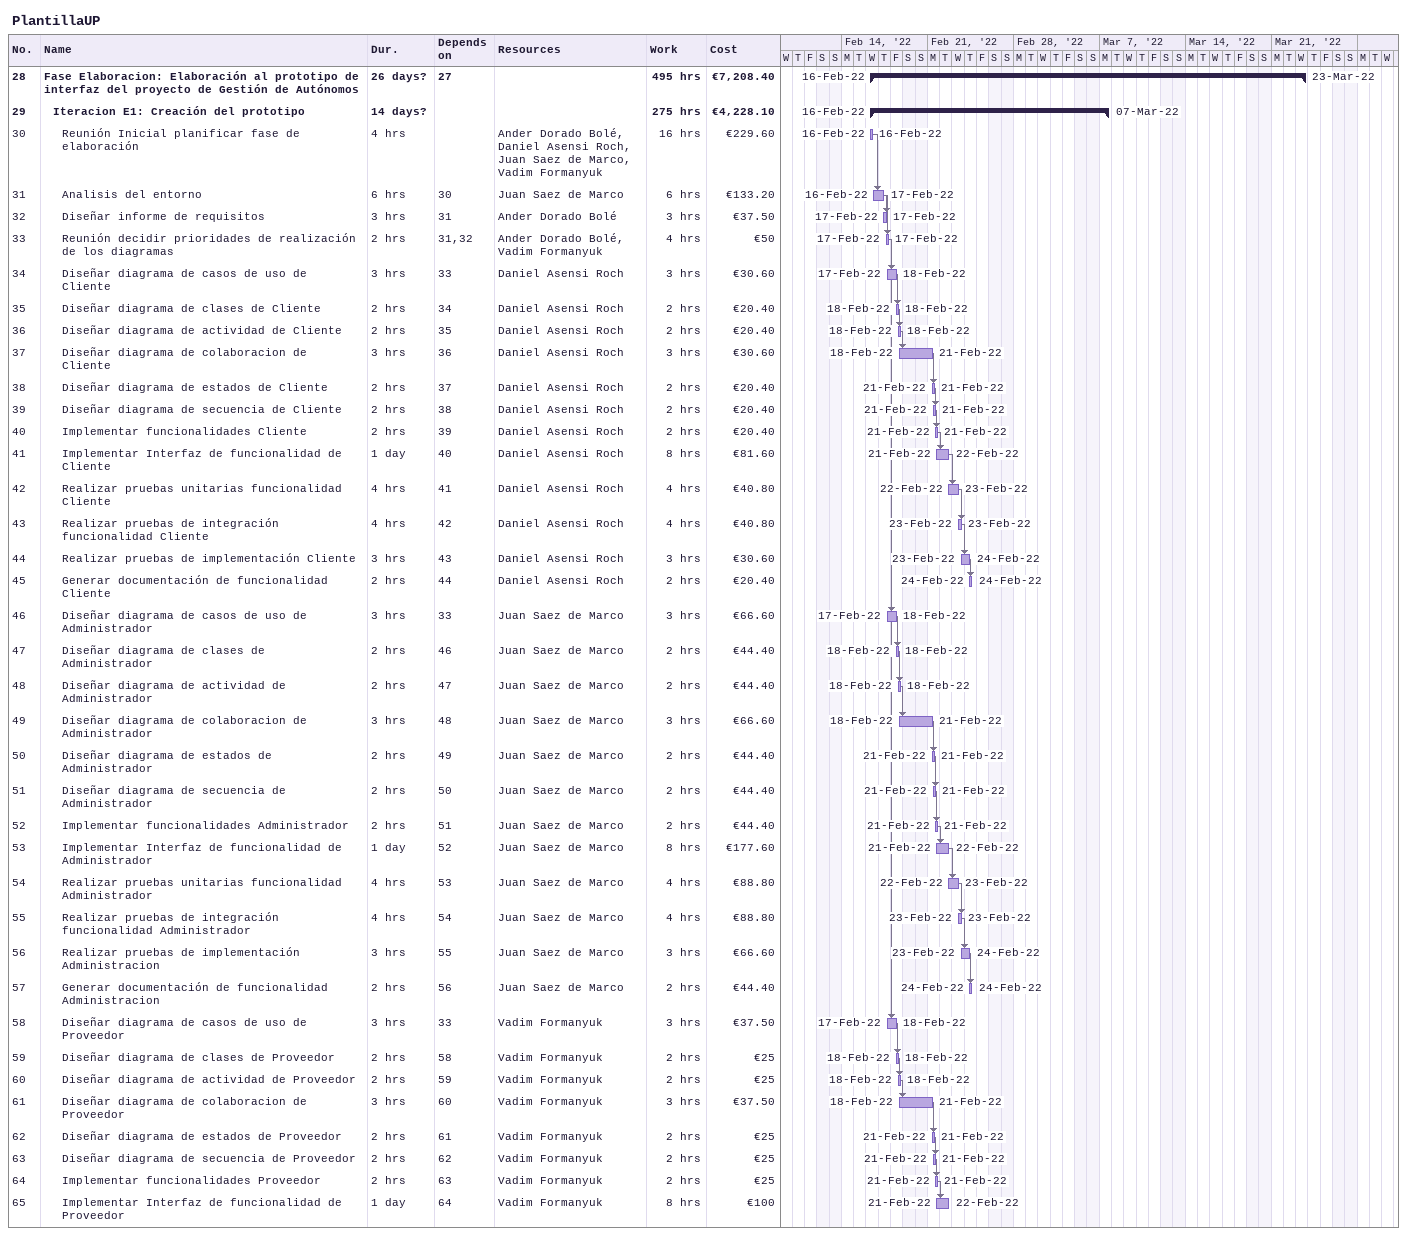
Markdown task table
PlantillaUP

| ID | Level | Task | Duration | Start | Finish | Predecessors | Resources | Work (h) | Cost (€) |
|---|---|---|---|---|---|---|---|---|---|
| 28 | 1 | **Fase Elaboracion: Elaboración al prototipo de interfaz del proyecto de Gestión de Autónomos** | 26d? | 2022-02-16 | 2022-03-23 | 27 |  | 495 | 7208.40 |
| 29 | 2 | **Iteracion E1: Creación del prototipo** | 14d? | 2022-02-16 | 2022-03-07 |  |  | 275 | 4228.10 |
| 30 | 3 | Reunión Inicial planificar fase de elaboración | 4h | 2022-02-16 | 2022-02-16 |  | Ander Dorado Bolé, Daniel Asensi Roch, Juan Saez de Marco, Vadim Formanyuk | 16 | 229.60 |
| 31 | 3 | Analisis del entorno | 6h | 2022-02-16 | 2022-02-17 | 30 | Juan Saez de Marco | 6 | 133.20 |
| 32 | 3 | Diseñar informe de requisitos | 3h | 2022-02-17 | 2022-02-17 | 31 | Ander Dorado Bolé | 3 | 37.50 |
| 33 | 3 | Reunión decidir prioridades de realización de los diagramas | 2h | 2022-02-17 | 2022-02-17 | 31, 32 | Ander Dorado Bolé, Vadim Formanyuk | 4 | 50 |
| 34 | 3 | Diseñar diagrama de casos de uso de Cliente | 3h | 2022-02-17 | 2022-02-18 | 33 | Daniel Asensi Roch | 3 | 30.60 |
| 35 | 3 | Diseñar diagrama de clases de Cliente | 2h | 2022-02-18 | 2022-02-18 | 34 | Daniel Asensi Roch | 2 | 20.40 |
| 36 | 3 | Diseñar diagrama de actividad de Cliente | 2h | 2022-02-18 | 2022-02-18 | 35 | Daniel Asensi Roch | 2 | 20.40 |
| 37 | 3 | Diseñar diagrama de colaboracion de Cliente | 3h | 2022-02-18 | 2022-02-21 | 36 | Daniel Asensi Roch | 3 | 30.60 |
| 38 | 3 | Diseñar diagrama de estados de Cliente | 2h | 2022-02-21 | 2022-02-21 | 37 | Daniel Asensi Roch | 2 | 20.40 |
| 39 | 3 | Diseñar diagrama de secuencia de Cliente | 2h | 2022-02-21 | 2022-02-21 | 38 | Daniel Asensi Roch | 2 | 20.40 |
| 40 | 3 | Implementar funcionalidades Cliente | 2h | 2022-02-21 | 2022-02-21 | 39 | Daniel Asensi Roch | 2 | 20.40 |
| 41 | 3 | Implementar Interfaz de funcionalidad de Cliente | 1d | 2022-02-21 | 2022-02-22 | 40 | Daniel Asensi Roch | 8 | 81.60 |
| 42 | 3 | Realizar pruebas unitarias funcionalidad Cliente | 4h | 2022-02-22 | 2022-02-23 | 41 | Daniel Asensi Roch | 4 | 40.80 |
| 43 | 3 | Realizar pruebas de integración funcionalidad Cliente | 4h | 2022-02-23 | 2022-02-23 | 42 | Daniel Asensi Roch | 4 | 40.80 |
| 44 | 3 | Realizar pruebas de implementación Cliente | 3h | 2022-02-23 | 2022-02-24 | 43 | Daniel Asensi Roch | 3 | 30.60 |
| 45 | 3 | Generar documentación de funcionalidad Cliente | 2h | 2022-02-24 | 2022-02-24 | 44 | Daniel Asensi Roch | 2 | 20.40 |
| 46 | 3 | Diseñar diagrama de casos de uso de Administrador | 3h | 2022-02-17 | 2022-02-18 | 33 | Juan Saez de Marco | 3 | 66.60 |
| 47 | 3 | Diseñar diagrama de clases de Administrador | 2h | 2022-02-18 | 2022-02-18 | 46 | Juan Saez de Marco | 2 | 44.40 |
| 48 | 3 | Diseñar diagrama de actividad de Administrador | 2h | 2022-02-18 | 2022-02-18 | 47 | Juan Saez de Marco | 2 | 44.40 |
| 49 | 3 | Diseñar diagrama de colaboracion de Administrador | 3h | 2022-02-18 | 2022-02-21 | 48 | Juan Saez de Marco | 3 | 66.60 |
| 50 | 3 | Diseñar diagrama de estados de Administrador | 2h | 2022-02-21 | 2022-02-21 | 49 | Juan Saez de Marco | 2 | 44.40 |
| 51 | 3 | Diseñar diagrama de secuencia de Administrador | 2h | 2022-02-21 | 2022-02-21 | 50 | Juan Saez de Marco | 2 | 44.40 |
| 52 | 3 | Implementar funcionalidades Administrador | 2h | 2022-02-21 | 2022-02-21 | 51 | Juan Saez de Marco | 2 | 44.40 |
| 53 | 3 | Implementar Interfaz de funcionalidad de Administrador | 1d | 2022-02-21 | 2022-02-22 | 52 | Juan Saez de Marco | 8 | 177.60 |
| 54 | 3 | Realizar pruebas unitarias funcionalidad Administrador | 4h | 2022-02-22 | 2022-02-23 | 53 | Juan Saez de Marco | 4 | 88.80 |
| 55 | 3 | Realizar pruebas de integración funcionalidad Administrador | 4h | 2022-02-23 | 2022-02-23 | 54 | Juan Saez de Marco | 4 | 88.80 |
| 56 | 3 | Realizar pruebas de implementación Administracion | 3h | 2022-02-23 | 2022-02-24 | 55 | Juan Saez de Marco | 3 | 66.60 |
| 57 | 3 | Generar documentación de funcionalidad Administracion | 2h | 2022-02-24 | 2022-02-24 | 56 | Juan Saez de Marco | 2 | 44.40 |
| 58 | 3 | Diseñar diagrama de casos de uso de Proveedor | 3h | 2022-02-17 | 2022-02-18 | 33 | Vadim Formanyuk | 3 | 37.50 |
| 59 | 3 | Diseñar diagrama de clases de Proveedor | 2h | 2022-02-18 | 2022-02-18 | 58 | Vadim Formanyuk | 2 | 25 |
| 60 | 3 | Diseñar diagrama de actividad de Proveedor | 2h | 2022-02-18 | 2022-02-18 | 59 | Vadim Formanyuk | 2 | 25 |
| 61 | 3 | Diseñar diagrama de colaboracion de Proveedor | 3h | 2022-02-18 | 2022-02-21 | 60 | Vadim Formanyuk | 3 | 37.50 |
| 62 | 3 | Diseñar diagrama de estados de Proveedor | 2h | 2022-02-21 | 2022-02-21 | 61 | Vadim Formanyuk | 2 | 25 |
| 63 | 3 | Diseñar diagrama de secuencia de Proveedor | 2h | 2022-02-21 | 2022-02-21 | 62 | Vadim Formanyuk | 2 | 25 |
| 64 | 3 | Implementar funcionalidades Proveedor | 2h | 2022-02-21 | 2022-02-21 | 63 | Vadim Formanyuk | 2 | 25 |
| 65 | 3 | Implementar Interfaz de funcionalidad de Proveedor | 1d | 2022-02-21 | 2022-02-22 | 64 | Vadim Formanyuk | 8 | 100 |
